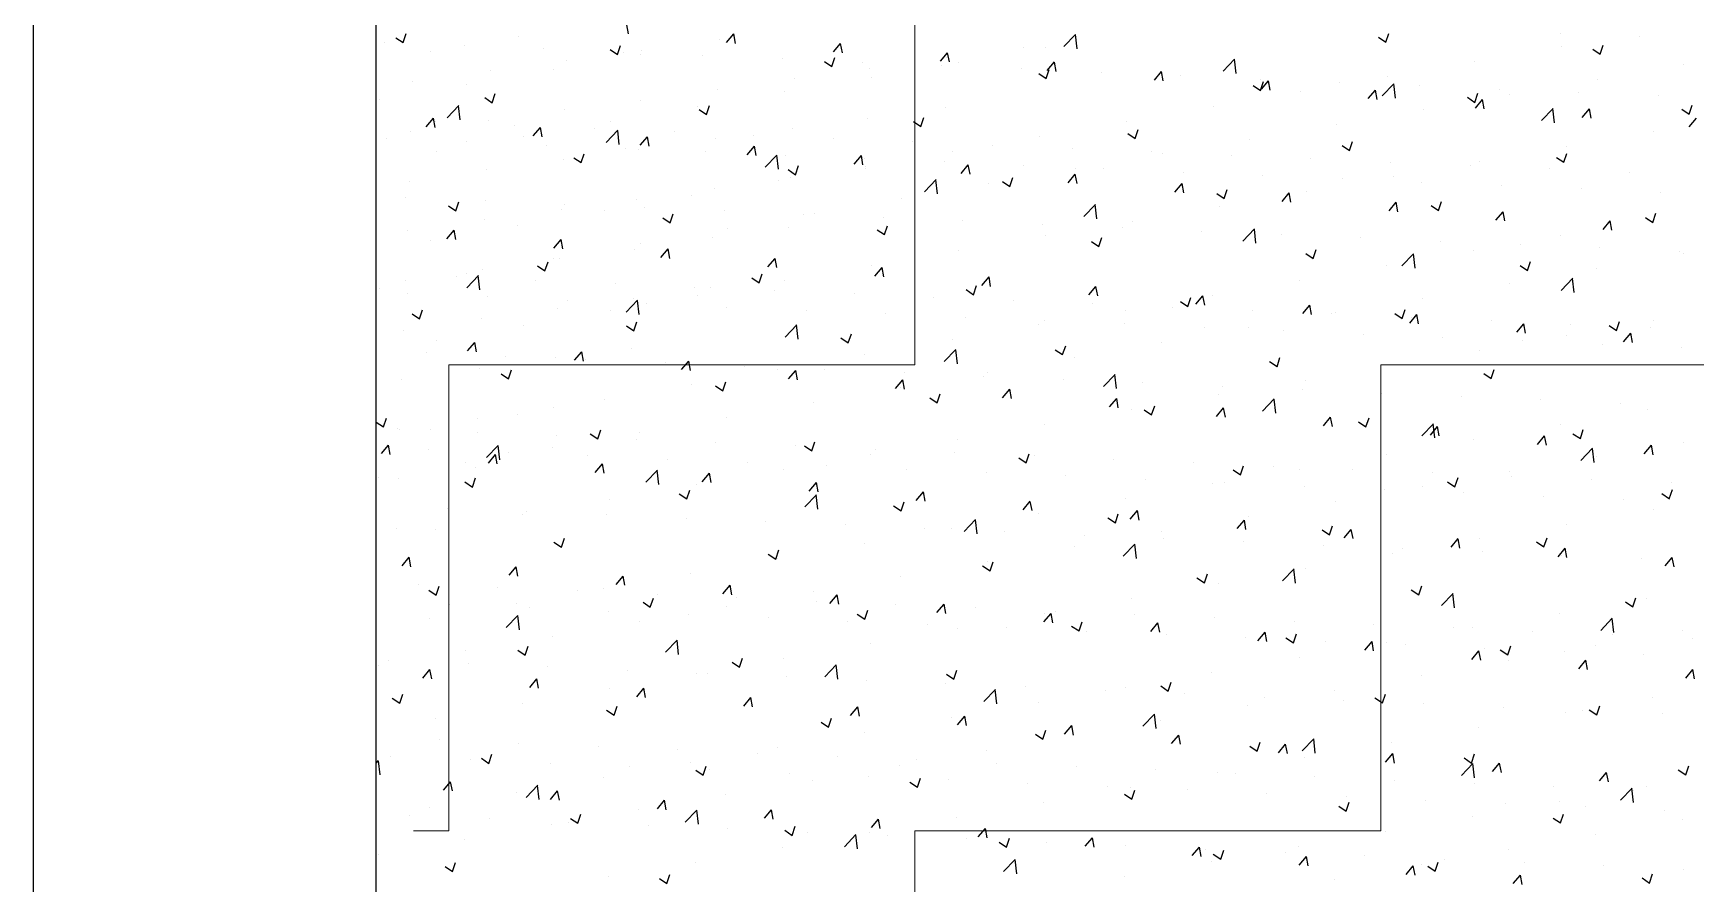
# Model space of a CAD drawing. Header units: millimetres. Extents: x 331487 to 517269, y 198509 to 399936.
# Drawn here: x 414920 to 416035, y 394317 to 394887 of the extents above; entities that cross this region are included whole.
import ezdxf

# ---------------------------------------------------------------- set-up
doc = ezdxf.new("R2010")
doc.units = ezdxf.units.MM
doc.header["$MEASUREMENT"] = 0
doc.layers.add('9th_Column', color=2, linetype='Continuous', lineweight=25)
doc.layers.add('9th_Hatch-4', color=252, linetype='Continuous', lineweight=5)
doc.layers.add('COLUMN', color=6, linetype='Continuous')

msp = doc.modelspace()

# ---------------------------------------------------------------- linework, layer by layer
at = {"layer": '9th_Column'}
for p, q in [((414920.1, 398279), (414920.1, 392419)), ((415150.1, 392649), (415150.1, 398049))]:
    msp.add_line(p, q, dxfattribs=at)
at = {"layer": '9th_Hatch-4', "linetype": 'Continuous'}
for p, q in [((415511.2, 394664.6), (415511.2, 394977.1)), ((415198.7, 394664.6), (415511.2, 394664.6)), ((415198.7, 394352.1), (415198.7, 394664.6)), ((415823.7, 394664.6), (416136.2, 394664.6)), ((415823.7, 394352.1), (415823.7, 394664.6)), ((415175.1, 394352.1), (415198.7, 394352.1)), ((415511.2, 394352.1), (415823.7, 394352.1)), ((415511.2, 394039.6), (415511.2, 394352.1))]:
    msp.add_line(p, q, dxfattribs=at)
at = {"layer": 'COLUMN', "color": 2, "linetype": 'Continuous'}
for p, q in [((415319.2, 394886.6), (415318.1, 394892.8)), ((415155.7, 394881.1), (415155.7, 394881.1)), ((415163.2, 394884.1), (415168.2, 394880.8)), ((415168.2, 394880.8), (415170.2, 394886.8)), ((415209.1, 394878.9), (415209.1, 394878.9)), ((415245.2, 394884.6), (415245.2, 394884.6)), ((415311.9, 394872.8), (415313.9, 394878.8)), ((415380.3, 394882.9), (415380.3, 394882.9)), ((415385, 394880.8), (415389.8, 394886.6)), ((415385.8, 394882.7), (415385.8, 394882.7)), ((415390.9, 394880.3), (415389.8, 394886.6)), ((415456.7, 394874.6), (415461.5, 394880.3)), ((415462.7, 394874), (415461.5, 394880.3)), ((415584.2, 394877.6), (415584.2, 394877.6)), ((415598.9, 394877.7), (415598.9, 394877.7)), ((415611.2, 394878.2), (415619, 394886.3)), ((415620, 394876.7), (415618.9, 394886.2)), ((415822.1, 394884.4), (415827.1, 394881)), ((415827, 394881), (415829.1, 394887)), ((415944, 394887), (415944, 394887)), ((415944.7, 394878.1), (415944.7, 394878.1)), ((415970.8, 394873), (415972.8, 394879)), ((415997.4, 394884.7), (415997.4, 394884.7)), ((415186.8, 394874.6), (415186.8, 394874.6)), ((415262.5, 394876.6), (415262.5, 394876.6)), ((415277.8, 394869), (415277.8, 394869)), ((415306.9, 394876.1), (415311.9, 394872.8)), ((415315.9, 394874.4), (415315.9, 394874.4)), ((415327.4, 394872.7), (415327.4, 394872.7)), ((415328.3, 394875.4), (415328.3, 394875.4)), ((415369.2, 394872.1), (415369.2, 394872.1)), ((415422.6, 394869.9), (415422.6, 394869.9)), ((415450.6, 394868.1), (415455.6, 394864.8)), ((415455.6, 394864.8), (415457.6, 394870.8)), ((415476, 394867.6), (415476, 394867.6)), ((415528.4, 394868.3), (415533.2, 394874)), ((415532.8, 394870.6), (415532.8, 394870.6)), ((415534.4, 394867.8), (415533.2, 394874)), ((415540.6, 394867.7), (415540.6, 394867.7)), ((415600.1, 394862), (415605, 394867.8)), ((415606.1, 394861.5), (415605, 394867.7)), ((415717.9, 394861.6), (415725.7, 394869.7)), ((415726.7, 394860.1), (415725.6, 394869.6)), ((415886.4, 394868.1), (415886.4, 394868.1)), ((415965.8, 394876.3), (415970.8, 394873)), ((416027, 394866.2), (416027, 394866.2)), ((415226.5, 394862), (415226.5, 394862)), ((415269.1, 394862.7), (415269.1, 394862.7)), ((415430.4, 394856.7), (415430.4, 394856.7)), ((415480.9, 394863.1), (415480.9, 394863.1)), ((415482.3, 394857.7), (415482.3, 394857.7)), ((415529.4, 394865.3), (415529.4, 394865.3)), ((415582.8, 394863.1), (415582.8, 394863.1)), ((415594.3, 394860.1), (415599.3, 394856.8)), ((415599.3, 394856.8), (415601.3, 394862.8)), ((415636.2, 394860.8), (415636.2, 394860.8)), ((415671.9, 394855.7), (415676.7, 394861.5)), ((415677.8, 394855.2), (415676.7, 394861.5)), ((415689.5, 394858.6), (415689.5, 394858.6)), ((415742.9, 394856.3), (415742.9, 394856.3)), ((415743, 394848.7), (415745.1, 394854.8)), ((415743.6, 394849.5), (415748.4, 394855.2)), ((415749.6, 394848.9), (415748.4, 394855.2)), ((415828.1, 394858.1), (415828.1, 394858.1)), ((415968.7, 394856.2), (415968.7, 394856.2)), ((415174.5, 394854.5), (415174.5, 394854.5)), ((415210.8, 394852.7), (415210.8, 394852.7)), ((415222.9, 394843.9), (415227.9, 394840.5)), ((415227.9, 394840.5), (415229.9, 394846.6)), ((415379.1, 394849.6), (415379.1, 394849.6)), ((415424, 394847.7), (415424, 394847.7)), ((415738.1, 394852.1), (415743, 394848.7)), ((415769.7, 394848.1), (415769.7, 394848.1)), ((415796.3, 394854.1), (415796.3, 394854.1)), ((415815.3, 394843.2), (415820.1, 394848.9)), ((415821.3, 394842.7), (415820.1, 394848.9)), ((415824.7, 394845.1), (415832.4, 394853.2)), ((415833.5, 394843.6), (415832.4, 394853.1)), ((415849.7, 394851.8), (415849.7, 394851.8)), ((415881.8, 394844.1), (415886.7, 394840.7)), ((415886.7, 394840.7), (415888.8, 394846.8)), ((415903.1, 394849.6), (415903.1, 394849.6)), ((415910.3, 394846.1), (415910.3, 394846.1)), ((415956.4, 394847.3), (415956.4, 394847.3)), ((416009.8, 394845), (416009.8, 394845)), ((415152.5, 394842.6), (415152.5, 394842.6)), ((415197.6, 394830.4), (415205.4, 394838.5)), ((415206.4, 394828.9), (415205.3, 394838.4)), ((415276.6, 394835.7), (415276.6, 394835.7)), ((415327.1, 394842.1), (415327.1, 394842.1)), ((415365.6, 394837.7), (415365.6, 394837.7)), ((415366.6, 394835.9), (415371.6, 394832.5)), ((415371.6, 394832.5), (415373.6, 394838.5)), ((415531.6, 394837.3), (415531.6, 394837.3)), ((415711.4, 394838.1), (415711.4, 394838.1)), ((415852, 394836.1), (415852, 394836.1)), ((415887.1, 394836.9), (415891.9, 394842.7)), ((415893, 394836.4), (415891.9, 394842.6)), ((415931.4, 394828.5), (415939.2, 394836.6)), ((415940.2, 394827), (415939.1, 394836.5)), ((415958.8, 394830.6), (415963.6, 394836.4)), ((415964.8, 394830.1), (415963.6, 394836.4)), ((416025.5, 394836.1), (416030.5, 394832.7)), ((416030.5, 394832.7), (416032.5, 394838.8)), ((415173.3, 394821.2), (415173.3, 394821.2)), ((415183.7, 394824.4), (415188.5, 394830.2)), ((415189.6, 394823.9), (415188.5, 394830.2)), ((415189.6, 394827.8), (415189.6, 394827.8)), ((415225.3, 394828.7), (415225.3, 394828.7)), ((415243, 394825.5), (415243, 394825.5)), ((415255.4, 394818.2), (415260.2, 394823.9)), ((415261.4, 394817.6), (415260.2, 394823.9)), ((415296.4, 394823.3), (415296.4, 394823.3)), ((415304.3, 394813.8), (415312.1, 394822)), ((415307.3, 394827.7), (415307.3, 394827.7)), ((415313.1, 394812.4), (415312, 394821.9)), ((415429.2, 394823.4), (415429.2, 394823.4)), ((415479.7, 394829.8), (415479.7, 394829.8)), ((415510.3, 394827.9), (415515.3, 394824.5)), ((415515.3, 394824.5), (415517.3, 394830.5)), ((415653.1, 394828.1), (415653.1, 394828.1)), ((415659, 394816.5), (415661, 394822.5)), ((415793.7, 394826.1), (415793.7, 394826.1)), ((416030.5, 394824.4), (416035.3, 394830.1)), ((415157.3, 394816.6), (415157.3, 394816.6)), ((415210.7, 394814.3), (415210.7, 394814.3)), ((415249, 394817.7), (415249, 394817.7)), ((415264.1, 394812.1), (415264.1, 394812.1)), ((415327.1, 394811.9), (415331.9, 394817.6)), ((415333.1, 394811.4), (415331.9, 394817.6)), ((415349.8, 394821), (415349.8, 394821)), ((415377.8, 394816.3), (415377.8, 394816.3)), ((415398.8, 394805.6), (415403.7, 394811.4)), ((415403.2, 394818.8), (415403.2, 394818.8)), ((415404.8, 394805.1), (415403.7, 394811.4)), ((415456.5, 394816.5), (415456.5, 394816.5)), ((415509.9, 394814.2), (415509.9, 394814.2)), ((415563.3, 394812), (415563.3, 394812)), ((415594.8, 394818.1), (415594.8, 394818.1)), ((415654, 394819.8), (415659, 394816.5)), ((415735.4, 394816.1), (415735.4, 394816.1)), ((415797.7, 394811.8), (415802.7, 394808.5)), ((415802.7, 394808.5), (415804.7, 394814.5)), ((415948.5, 394811.2), (415948.5, 394811.2)), ((416006.8, 394821.2), (416006.8, 394821.2)), ((415190.7, 394807.6), (415190.7, 394807.6)), ((415275.4, 394802.4), (415275.4, 394802.4)), ((415282.6, 394803.6), (415287.6, 394800.3)), ((415287.6, 394800.3), (415289.6, 394806.3)), ((415317.5, 394809.8), (415317.5, 394809.8)), ((415325.9, 394808.8), (415325.9, 394808.8)), ((415370.9, 394807.6), (415370.9, 394807.6)), ((415411, 394797.3), (415418.8, 394805.4)), ((415419.8, 394795.8), (415418.7, 394805.3)), ((415424.2, 394805.3), (415424.2, 394805.3)), ((415470.6, 394799.3), (415475.4, 394805.1)), ((415476.5, 394798.8), (415475.4, 394805.1)), ((415477.6, 394803.1), (415477.6, 394803.1)), ((415531, 394800.8), (415531, 394800.8)), ((415536.5, 394808), (415536.5, 394808)), ((415616.7, 394809.7), (415616.7, 394809.7)), ((415670.1, 394807.5), (415670.1, 394807.5)), ((415677.1, 394806.1), (415677.1, 394806.1)), ((415723.4, 394805.2), (415723.4, 394805.2)), ((415776.8, 394803), (415776.8, 394803)), ((415830.2, 394800.7), (415830.2, 394800.7)), ((415890.2, 394801.1), (415890.2, 394801.1)), ((415941.5, 394803.8), (415946.4, 394800.5)), ((415946.4, 394800.5), (415948.5, 394806.5)), ((415172.1, 394787.9), (415172.1, 394787.9)), ((415224, 394795.4), (415224, 394795.4)), ((415419.8, 394788), (415419.8, 394788)), ((415426.3, 394795.6), (415431.3, 394792.2)), ((415428, 394790.1), (415428, 394790.1)), ((415431.3, 394792.2), (415433.3, 394798.3)), ((415478.1, 394798), (415478.1, 394798)), ((415478.5, 394796.5), (415478.5, 394796.5)), ((415517.7, 394780.7), (415525.5, 394788.9)), ((415526.5, 394779.3), (415525.4, 394788.8)), ((415542.3, 394793.1), (415547.1, 394798.8)), ((415548.3, 394792.5), (415547.1, 394798.8)), ((415575, 394784.2), (415577, 394790.3)), ((415584.4, 394798.6), (415584.4, 394798.6)), ((415614, 394786.8), (415618.8, 394792.5)), ((415618.7, 394796.1), (415618.7, 394796.1)), ((415620, 394786.3), (415618.8, 394792.5)), ((415637.8, 394796.3), (415637.8, 394796.3)), ((415691.1, 394794), (415691.1, 394794)), ((415744.5, 394791.8), (415744.5, 394791.8)), ((415797.9, 394789.5), (415797.9, 394789.5)), ((415831.9, 394791.1), (415831.9, 394791.1)), ((415883.6, 394798.5), (415883.6, 394798.5)), ((415937, 394796.2), (415937, 394796.2)), ((415990.4, 394793.9), (415990.4, 394793.9)), ((415169.7, 394776.9), (415169.7, 394776.9)), ((415361.5, 394778), (415361.5, 394778)), ((415376.6, 394783), (415376.6, 394783)), ((415560.4, 394786.1), (415560.4, 394786.1)), ((415570, 394787.6), (415575, 394784.2)), ((415685.7, 394780.5), (415690.6, 394786.3)), ((415691.7, 394780), (415690.6, 394786.3)), ((415713.7, 394779.6), (415718.7, 394776.2)), ((415718.7, 394776.2), (415720.7, 394782.3)), ((415757.5, 394774.2), (415762.3, 394780)), ((415763.4, 394773.7), (415762.3, 394780)), ((415773.6, 394781.1), (415773.6, 394781.1)), ((415851.3, 394787.3), (415851.3, 394787.3)), ((415904.7, 394785), (415904.7, 394785)), ((415958.1, 394782.8), (415958.1, 394782.8)), ((416011.4, 394780.5), (416011.4, 394780.5)), ((415198.6, 394771.4), (415203.5, 394768)), ((415203.5, 394768), (415205.6, 394774)), ((415223.1, 394774.7), (415223.1, 394774.7)), ((415274.2, 394769.1), (415274.2, 394769.1)), ((415276.5, 394772.4), (415276.5, 394772.4)), ((415303.2, 394768), (415303.2, 394768)), ((415324.7, 394775.5), (415324.7, 394775.5)), ((415329.9, 394770.2), (415329.9, 394770.2)), ((415347.2, 394760), (415349.3, 394766)), ((415383.3, 394767.9), (415383.3, 394767.9)), ((415436.6, 394765.7), (415436.6, 394765.7)), ((415443.8, 394766.1), (415443.8, 394766.1)), ((415502.1, 394776.1), (415502.1, 394776.1)), ((415624.5, 394764.2), (415632.3, 394772.3)), ((415633.3, 394762.7), (415632.2, 394772.2)), ((415715.3, 394771.1), (415715.3, 394771.1)), ((415829.2, 394768), (415834, 394773.7)), ((415835.2, 394767.4), (415834, 394773.7)), ((415857.4, 394771.6), (415862.4, 394768.2)), ((415862.4, 394768.2), (415864.4, 394774.3)), ((415900.9, 394761.7), (415905.7, 394767.4)), ((415906.9, 394761.2), (415905.7, 394767.4)), ((416006.1, 394760.2), (416008.1, 394766.3)), ((415170.9, 394754.6), (415170.9, 394754.6)), ((415197.5, 394749.2), (415202.4, 394755)), ((415203.5, 394748.7), (415202.4, 394755)), ((415222.8, 394762.1), (415222.8, 394762.1)), ((415244.9, 394758), (415244.9, 394758)), ((415342.3, 394763.3), (415347.3, 394760)), ((415385.5, 394756.1), (415385.5, 394756.1)), ((415426.8, 394756.8), (415426.8, 394756.8)), ((415486, 394755.3), (415491, 394752)), ((415490, 394763.4), (415490, 394763.4)), ((415491, 394752), (415493, 394758)), ((415543.4, 394761.2), (415543.4, 394761.2)), ((415596.8, 394758.9), (415596.8, 394758.9)), ((415650.2, 394756.6), (415650.2, 394756.6)), ((415656.9, 394761.1), (415656.9, 394761.1)), ((415703.6, 394754.4), (415703.6, 394754.4)), ((415731.2, 394747.6), (415739, 394755.8)), ((415740, 394746.2), (415738.9, 394755.7)), ((415972.7, 394755.4), (415977.5, 394761.2)), ((415978.6, 394754.9), (415977.5, 394761.2)), ((416001.2, 394763.6), (416006.1, 394760.2)), ((416002.7, 394761.5), (416002.7, 394761.5)), ((415186.5, 394748), (415186.5, 394748)), ((415269.3, 394742.9), (415274.1, 394748.7)), ((415275.2, 394742.4), (415274.1, 394748.7)), ((415327.1, 394746), (415327.1, 394746)), ((415375.4, 394749.8), (415375.4, 394749.8)), ((415598.6, 394751.1), (415598.6, 394751.1)), ((415629.7, 394747.3), (415634.7, 394744)), ((415634.7, 394744), (415636.7, 394750)), ((415756.9, 394752.1), (415756.9, 394752.1)), ((415810.3, 394749.9), (415810.3, 394749.9)), ((415863.7, 394747.6), (415863.7, 394747.6)), ((415917.1, 394745.4), (415917.1, 394745.4)), ((415944.4, 394751.5), (415944.4, 394751.5)), ((415263.2, 394727.7), (415265.3, 394733.8)), ((415268.8, 394736), (415268.8, 394736)), ((415273, 394735.9), (415273, 394735.9)), ((415323.5, 394742.3), (415323.5, 394742.3)), ((415341, 394736.7), (415345.8, 394742.4)), ((415347, 394736.1), (415345.8, 394742.4)), ((415412.7, 394730.4), (415417.5, 394736.1)), ((415418.7, 394729.9), (415417.5, 394736.1)), ((415540.3, 394741.1), (415540.3, 394741.1)), ((415773.4, 394739.3), (415778.4, 394736)), ((415778.4, 394736), (415780.4, 394742)), ((415837.9, 394731.1), (415845.7, 394739.2)), ((415846.7, 394729.6), (415845.6, 394739.1)), ((415886.1, 394741.5), (415886.1, 394741.5)), ((415922.1, 394728), (415924.1, 394734)), ((415970.5, 394743.1), (415970.5, 394743.1)), ((416023.8, 394740.9), (416023.8, 394740.9)), ((416026.7, 394739.5), (416026.7, 394739.5)), ((415150.3, 394725.8), (415150.3, 394725.8)), ((415169.7, 394721.3), (415169.7, 394721.3)), ((415203.6, 394723.6), (415203.6, 394723.6)), ((415210.5, 394726), (415210.5, 394726)), ((415210.8, 394716.4), (415218.6, 394724.6)), ((415219.6, 394715), (415218.5, 394724.5)), ((415221.6, 394728.8), (415221.6, 394728.8)), ((415257, 394721.3), (415257, 394721.3)), ((415258.3, 394731.1), (415263.2, 394727.7)), ((415402, 394723.1), (415406.9, 394719.7)), ((415406.9, 394719.7), (415409, 394725.8)), ((415423.7, 394721.1), (415423.7, 394721.1)), ((415482, 394731.1), (415482, 394731.1)), ((415484.4, 394724.1), (415489.3, 394729.9)), ((415490.4, 394723.6), (415489.3, 394729.9)), ((415556.2, 394717.8), (415561, 394723.6)), ((415562.1, 394717.3), (415561, 394723.6)), ((415769.4, 394721.5), (415769.4, 394721.5)), ((415827.8, 394731.5), (415827.8, 394731.5)), ((415917.1, 394731.3), (415922.1, 394728)), ((415944.6, 394714.5), (415952.4, 394722.7)), ((415953.4, 394713.1), (415952.3, 394722.6)), ((415968.4, 394729.5), (415968.4, 394729.5)), ((415152.2, 394716), (415152.2, 394716)), ((415171.3, 394712.4), (415171.3, 394712.4)), ((415224.7, 394710.2), (415224.7, 394710.2)), ((415310.4, 394719.1), (415310.4, 394719.1)), ((415363.8, 394716.8), (415363.8, 394716.8)), ((415365.3, 394711), (415365.3, 394711)), ((415374.2, 394716.5), (415374.2, 394716.5)), ((415417.2, 394714.6), (415417.2, 394714.6)), ((415470.5, 394712.3), (415470.5, 394712.3)), ((415523.9, 394710.1), (415523.9, 394710.1)), ((415545.7, 394715.1), (415550.7, 394711.7)), ((415550.6, 394711.7), (415552.7, 394717.8)), ((415627.9, 394711.6), (415632.7, 394717.3)), ((415633.9, 394711), (415632.7, 394717.3)), ((415694.4, 394703.7), (415696.4, 394709.8)), ((415699.6, 394705.3), (415704.4, 394711)), ((415705.6, 394704.8), (415704.4, 394711)), ((415711.1, 394711.4), (415711.1, 394711.4)), ((415910, 394719.5), (415910, 394719.5)), ((415174.2, 394698.8), (415179.2, 394695.5)), ((415179.2, 394695.5), (415181.2, 394701.5)), ((415271.7, 394702.6), (415271.7, 394702.6)), ((415278.1, 394707.9), (415278.1, 394707.9)), ((415307, 394701), (415307, 394701)), ((415317.6, 394699.9), (415325.3, 394708)), ((415322.3, 394709), (415322.3, 394709)), ((415326.4, 394698.4), (415325.3, 394707.9)), ((415331.5, 394705.6), (415331.5, 394705.6)), ((415384.9, 394703.4), (415384.9, 394703.4)), ((415438.3, 394701.1), (415438.3, 394701.1)), ((415491.6, 394698.9), (415491.6, 394698.9)), ((415577.3, 394707.8), (415577.3, 394707.8)), ((415630.7, 394705.5), (415630.7, 394705.5)), ((415652.8, 394701.4), (415652.8, 394701.4)), ((415684.1, 394703.3), (415684.1, 394703.3)), ((415689.4, 394707.1), (415694.4, 394703.7)), ((415737.5, 394701), (415737.5, 394701)), ((415771.4, 394699), (415776.2, 394704.8)), ((415777.3, 394698.5), (415776.2, 394704.8)), ((415790.8, 394698.8), (415790.8, 394698.8)), ((415793.4, 394699.5), (415793.4, 394699.5)), ((415833.1, 394699.1), (415838.1, 394695.7)), ((415838.1, 394695.7), (415840.1, 394701.7)), ((415851.7, 394709.5), (415851.7, 394709.5)), ((415168.5, 394688), (415168.5, 394688)), ((415220.4, 394695.5), (415220.4, 394695.5)), ((415248.7, 394691), (415248.7, 394691)), ((415317.9, 394690.8), (415322.9, 394687.5)), ((415322.9, 394687.5), (415324.9, 394693.5)), ((415424.3, 394683.3), (415432.1, 394691.5)), ((415433.1, 394681.9), (415432, 394691.4)), ((415545, 394696.6), (415545, 394696.6)), ((415594.5, 394691.4), (415594.5, 394691.4)), ((415598.4, 394694.4), (415598.4, 394694.4)), ((415651.8, 394692.1), (415651.8, 394692.1)), ((415705.2, 394689.9), (415705.2, 394689.9)), ((415735.1, 394689.5), (415735.1, 394689.5)), ((415758.5, 394687.6), (415758.5, 394687.6)), ((415843.1, 394692.7), (415847.9, 394698.5)), ((415844.2, 394696.5), (415844.2, 394696.5)), ((415849, 394692.2), (415847.9, 394698.5)), ((415897.6, 394694.3), (415897.6, 394694.3)), ((415914.8, 394686.5), (415919.6, 394692.2)), ((415920.8, 394685.9), (415919.6, 394692.2)), ((415951, 394692), (415951, 394692)), ((415976.8, 394691.1), (415981.8, 394687.7)), ((415981.8, 394687.7), (415983.8, 394693.7)), ((416004.4, 394689.8), (416004.4, 394689.8)), ((416006.5, 394694.5), (416006.5, 394694.5)), ((415190.4, 394681), (415190.4, 394681)), ((415211.4, 394674), (415216.2, 394679.7)), ((415217.4, 394673.5), (415216.2, 394679.7)), ((415461.7, 394682.8), (415466.6, 394679.5)), ((415466.6, 394679.5), (415468.7, 394685.5)), ((415536.2, 394681.4), (415536.2, 394681.4)), ((415610.3, 394671.5), (415612.4, 394677.5)), ((415676.8, 394679.5), (415676.8, 394679.5)), ((415811.9, 394685.3), (415811.9, 394685.3)), ((415865.3, 394683.1), (415865.3, 394683.1)), ((415918.7, 394680.8), (415918.7, 394680.8)), ((415948.2, 394684.5), (415948.2, 394684.5)), ((415972.1, 394678.6), (415972.1, 394678.6)), ((415986.5, 394680.2), (415991.3, 394685.9)), ((415992.5, 394679.7), (415991.3, 394685.9)), ((416025.5, 394676.3), (416025.5, 394676.3)), ((415183.7, 394672.8), (415183.7, 394672.8)), ((415237.1, 394670.5), (415237.1, 394670.5)), ((415270.5, 394669.3), (415270.5, 394669.3)), ((415283.1, 394667.7), (415288, 394673.5)), ((415289.1, 394667.2), (415288, 394673.5)), ((415290.5, 394668.2), (415290.5, 394668.2)), ((415321, 394675.7), (415321, 394675.7)), ((415343.9, 394666), (415343.9, 394666)), ((415354.9, 394661.5), (415359.7, 394667.2)), ((415360.8, 394660.9), (415359.7, 394667.2)), ((415477.8, 394671.4), (415477.8, 394671.4)), ((415531, 394666.8), (415538.8, 394674.9)), ((415539.8, 394665.3), (415538.7, 394674.8)), ((415605.4, 394674.8), (415610.3, 394671.5)), ((415618.4, 394669.5), (415618.4, 394669.5)), ((415749.1, 394666.8), (415754.1, 394663.5)), ((415754.1, 394663.4), (415756.1, 394669.5)), ((415889.9, 394674.5), (415889.9, 394674.5)), ((415167.2, 394654.7), (415167.2, 394654.7)), ((415219.2, 394662.2), (415219.2, 394662.2)), ((415233.9, 394658.6), (415238.9, 394655.2)), ((415238.9, 394655.2), (415240.9, 394661.3)), ((415397.3, 394663.7), (415397.3, 394663.7)), ((415419.5, 394661.4), (415419.5, 394661.4)), ((415426.6, 394655.2), (415431.4, 394660.9)), ((415432.6, 394654.6), (415431.4, 394660.9)), ((415450.7, 394661.5), (415450.7, 394661.5)), ((415498.3, 394648.9), (415503.1, 394654.6)), ((415504.3, 394648.4), (415503.1, 394654.6)), ((415504, 394659.2), (415504, 394659.2)), ((415557.4, 394657), (415557.4, 394657)), ((415560.1, 394659.5), (415560.1, 394659.5)), ((415610.8, 394654.7), (415610.8, 394654.7)), ((415637.7, 394650.2), (415645.5, 394658.3)), ((415646.5, 394648.8), (415645.4, 394658.3)), ((415773.3, 394654.5), (415773.3, 394654.5)), ((415831.6, 394664.5), (415831.6, 394664.5)), ((415892.8, 394658.8), (415897.8, 394655.4)), ((415897.8, 394655.4), (415899.8, 394661.5)), ((415361.2, 394651.4), (415361.2, 394651.4)), ((415377.6, 394650.6), (415382.6, 394647.2)), ((415382.6, 394647.2), (415384.6, 394653.3)), ((415501.8, 394649.4), (415501.8, 394649.4)), ((415526.3, 394639.2), (415528.3, 394645.2)), ((415570, 394642.6), (415574.9, 394648.4)), ((415576, 394642.1), (415574.9, 394648.4)), ((415664.2, 394652.5), (415664.2, 394652.5)), ((415715, 394644.5), (415715, 394644.5)), ((415717.6, 394650.2), (415717.6, 394650.2)), ((415770.9, 394647.9), (415770.9, 394647.9)), ((415824.3, 394645.7), (415824.3, 394645.7)), ((415877.7, 394643.4), (415877.7, 394643.4)), ((415269.3, 394636), (415269.3, 394636)), ((415302.9, 394641.4), (415302.9, 394641.4)), ((415443.5, 394639.4), (415443.5, 394639.4)), ((415521.3, 394642.6), (415526.3, 394639.2)), ((415641.8, 394636.4), (415646.6, 394642.1)), ((415647.7, 394635.8), (415646.6, 394642.1)), ((415656.6, 394634.5), (415656.6, 394634.5)), ((415665.1, 394634.6), (415670, 394631.2)), ((415670, 394631.2), (415672.1, 394637.2)), ((415713.5, 394630.1), (415718.3, 394635.8)), ((415719.5, 394629.5), (415718.3, 394635.8)), ((415744.4, 394633.7), (415752.2, 394641.8)), ((415753.3, 394632.2), (415752.1, 394641.7)), ((415931.1, 394641.2), (415931.1, 394641.2)), ((415984.5, 394638.9), (415984.5, 394638.9)), ((416002.4, 394634.9), (416002.4, 394634.9)), ((415150.1, 394626.2), (415154.9, 394623)), ((415154.9, 394623), (415156.9, 394629)), ((415164.3, 394621.7), (415164.3, 394621.7)), ((415166, 394621.4), (415166, 394621.4)), ((415186.3, 394621.4), (415186.3, 394621.4)), ((415218, 394628.9), (415218, 394628.9)), ((415244.6, 394631.4), (415244.6, 394631.4)), ((415298.6, 394615), (415300.6, 394621)), ((415385.2, 394629.4), (415385.2, 394629.4)), ((415598.3, 394624.5), (415598.3, 394624.5)), ((415785.2, 394623.8), (415790, 394629.5)), ((415791.2, 394623.3), (415790, 394629.5)), ((415808.8, 394626.5), (415813.7, 394623.2)), ((415813.7, 394623.2), (415815.8, 394629.2)), ((415851.2, 394617.1), (415859, 394625.2)), ((415857, 394617.5), (415861.8, 394623.3)), ((415860, 394615.7), (415858.9, 394625.2)), ((415862.9, 394617), (415861.8, 394623.3)), ((415944.1, 394624.9), (415944.1, 394624.9)), ((415957.5, 394615.2), (415959.5, 394621.2)), ((415153.6, 394605.1), (415158.4, 394610.8)), ((415159.5, 394604.5), (415158.4, 394610.8)), ((415217.7, 394619.4), (415217.7, 394619.4)), ((415224.1, 394602.5), (415231.9, 394610.6)), ((415232.9, 394601), (415231.8, 394610.5)), ((415268.5, 394609.4), (415268.5, 394609.4)), ((415271, 394617.1), (415271, 394617.1)), ((415293.6, 394618.3), (415298.6, 394615)), ((415324.4, 394614.9), (415324.4, 394614.9)), ((415326.9, 394619.4), (415326.9, 394619.4)), ((415377.8, 394612.6), (415377.8, 394612.6)), ((415431.2, 394610.4), (415431.2, 394610.4)), ((415437.3, 394610.3), (415442.3, 394607)), ((415442.3, 394607), (415444.3, 394613)), ((415540, 394614.5), (415540, 394614.5)), ((415885.8, 394614.8), (415885.8, 394614.8)), ((415928.7, 394611.3), (415933.5, 394617)), ((415934.7, 394610.7), (415933.5, 394617)), ((415952.5, 394618.5), (415957.5, 394615.2)), ((416000.4, 394605), (416005.2, 394610.7)), ((416006.4, 394604.4), (416005.2, 394610.7)), ((416026.4, 394612.9), (416026.4, 394612.9)), ((415185.4, 394608.2), (415185.4, 394608.2)), ((415210.2, 394599.4), (415210.2, 394599.4)), ((415225.3, 394598.8), (415230.1, 394604.5)), ((415231.3, 394598.3), (415230.1, 394604.5)), ((415238.7, 394606), (415238.7, 394606)), ((415292.1, 394603.7), (415292.1, 394603.7)), ((415297, 394592.5), (415301.8, 394598.3)), ((415303, 394592), (415301.8, 394598.2)), ((415345.5, 394601.5), (415345.5, 394601.5)), ((415398.9, 394599.2), (415398.9, 394599.2)), ((415481.7, 394604.4), (415481.7, 394604.4)), ((415484.6, 394608.1), (415484.6, 394608.1)), ((415537.9, 394605.9), (415537.9, 394605.9)), ((415581, 394602.3), (415586, 394598.9)), ((415586, 394598.9), (415588, 394605)), ((415591.3, 394603.6), (415591.3, 394603.6)), ((415644.7, 394601.4), (415644.7, 394601.4)), ((415698.1, 394599.1), (415698.1, 394599.1)), ((415827.5, 394604.8), (415827.5, 394604.8)), ((415957.9, 394600.6), (415965.7, 394608.7)), ((415966.7, 394599.1), (415965.6, 394608.6)), ((415968.1, 394602.9), (415968.1, 394602.9)), ((415151.9, 394589.4), (415151.9, 394589.4)), ((415164.8, 394588.2), (415164.8, 394588.2)), ((415214.6, 394582.7), (415216.6, 394588.8)), ((415216.7, 394595.7), (415216.7, 394595.7)), ((415330.8, 394585.9), (415338.6, 394594)), ((415339.6, 394584.5), (415338.5, 394594)), ((415368.7, 394586.2), (415373.6, 394592)), ((415374.7, 394585.7), (415373.6, 394592)), ((415423.4, 394594.4), (415423.4, 394594.4)), ((415452.3, 394596.9), (415452.3, 394596.9)), ((415505.6, 394594.7), (415505.6, 394594.7)), ((415559, 394592.4), (415559, 394592.4)), ((415612.4, 394590.2), (415612.4, 394590.2)), ((415665.8, 394587.9), (415665.8, 394587.9)), ((415724.8, 394594.3), (415729.7, 394590.9)), ((415729.7, 394590.9), (415731.7, 394597)), ((415751.5, 394596.8), (415751.5, 394596.8)), ((415769.1, 394594.8), (415769.1, 394594.8)), ((415804.9, 394594.6), (415804.9, 394594.6)), ((415858.2, 394592.3), (415858.2, 394592.3)), ((415873.4, 394582.9), (415875.5, 394589)), ((415909.7, 394592.9), (415909.7, 394592.9)), ((415911.6, 394590.1), (415911.6, 394590.1)), ((415965, 394587.8), (415965, 394587.8)), ((415209.6, 394586.1), (415214.6, 394582.7)), ((415353.3, 394578.1), (415358.3, 394574.7)), ((415358.3, 394574.7), (415360.3, 394580.7)), ((415365, 394584.4), (415365, 394584.4)), ((415437.5, 394569.4), (415445.3, 394577.5)), ((415440.5, 394580), (415445.3, 394585.7)), ((415446.3, 394567.9), (415445.2, 394577.4)), ((415446.4, 394579.4), (415445.3, 394585.7)), ((415512.2, 394573.7), (415517, 394579.4)), ((415518.2, 394573.2), (415517, 394579.4)), ((415710.8, 394584.8), (415710.8, 394584.8)), ((415719.2, 394585.7), (415719.2, 394585.7)), ((415772.6, 394583.4), (415772.6, 394583.4)), ((415825.9, 394581.2), (415825.9, 394581.2)), ((415851.4, 394582.9), (415851.4, 394582.9)), ((415868.5, 394586.3), (415873.4, 394582.9)), ((415879.3, 394578.9), (415879.3, 394578.9)), ((415932.7, 394576.6), (415932.7, 394576.6)), ((416012.2, 394578.3), (416017.2, 394574.9)), ((416017.1, 394574.9), (416019.2, 394581)), ((416018.4, 394585.6), (416018.4, 394585.6)), ((415197.8, 394568.6), (415197.8, 394568.6)), ((415251.1, 394566.3), (415251.1, 394566.3)), ((415306.7, 394574.4), (415306.7, 394574.4)), ((415497, 394570), (415502, 394566.7)), ((415502, 394566.7), (415504, 394572.7)), ((415583.9, 394567.4), (415588.7, 394573.2)), ((415589.9, 394566.9), (415588.7, 394573.1)), ((415594.2, 394564.8), (415594.2, 394564.8)), ((415652.5, 394574.8), (415652.5, 394574.8)), ((415655.6, 394561.1), (415660.5, 394566.9)), ((415661.6, 394560.6), (415660.5, 394566.9)), ((415793.1, 394572.9), (415793.1, 394572.9)), ((415986.1, 394574.4), (415986.1, 394574.4)), ((416006.3, 394567.9), (416006.3, 394567.9)), ((415163.6, 394554.9), (415163.6, 394554.9)), ((415190.1, 394554.4), (415190.1, 394554.4)), ((415248.4, 394564.4), (415248.4, 394564.4)), ((415304.5, 394564.1), (415304.5, 394564.1)), ((415357.9, 394561.8), (415357.9, 394561.8)), ((415411.3, 394559.6), (415411.3, 394559.6)), ((415464.7, 394557.3), (415464.7, 394557.3)), ((415518, 394555), (415518, 394555)), ((415535.9, 394554.8), (415535.9, 394554.8)), ((415544.3, 394552.8), (415552, 394560.9)), ((415553.1, 394551.4), (415552, 394560.8)), ((415640.7, 394562), (415645.7, 394558.7)), ((415645.7, 394558.7), (415647.7, 394564.7)), ((415727.4, 394554.9), (415732.2, 394560.6)), ((415733.3, 394554.3), (415732.2, 394560.6)), ((415734.8, 394562.9), (415734.8, 394562.9)), ((415784.4, 394554), (415789.4, 394550.7)), ((415789.4, 394550.7), (415791.4, 394556.7)), ((415799.1, 394548.6), (415803.9, 394554.3)), ((415805.1, 394548.1), (415803.9, 394554.3)), ((415947.9, 394557.9), (415947.9, 394557.9)), ((415269.3, 394545.8), (415274.3, 394542.4)), ((415274.3, 394542.4), (415276.3, 394548.5)), ((415477.6, 394544.8), (415477.6, 394544.8)), ((415571.4, 394552.8), (415571.4, 394552.8)), ((415618.2, 394542.8), (415618.2, 394542.8)), ((415624.8, 394550.5), (415624.8, 394550.5)), ((415651, 394536.3), (415658.8, 394544.4)), ((415659.8, 394534.8), (415658.7, 394544.3)), ((415676.5, 394552.8), (415676.5, 394552.8)), ((415678.2, 394548.3), (415678.2, 394548.3)), ((415731.6, 394546), (415731.6, 394546)), ((415785, 394543.8), (415785, 394543.8)), ((415870.8, 394542.3), (415875.6, 394548.1)), ((415876.8, 394541.8), (415875.6, 394548)), ((415889.6, 394547.9), (415889.6, 394547.9)), ((415928.2, 394546), (415933.1, 394542.7)), ((415933.1, 394542.7), (415935.2, 394548.7)), ((415167.4, 394529.8), (415172.3, 394535.6)), ((415173.4, 394529.3), (415172.3, 394535.6)), ((415413, 394537.8), (415418, 394534.4)), ((415418, 394534.4), (415420, 394540.5)), ((415419.2, 394534.8), (415419.2, 394534.8)), ((415559.8, 394532.8), (415559.8, 394532.8)), ((415561.7, 394526.4), (415563.7, 394532.5)), ((415831.3, 394537.9), (415831.3, 394537.9)), ((415838.3, 394541.5), (415838.3, 394541.5)), ((415891.7, 394539.3), (415891.7, 394539.3)), ((415942.6, 394536), (415947.4, 394541.8)), ((415945.1, 394537), (415945.1, 394537)), ((415948.5, 394535.5), (415947.4, 394541.8)), ((415998.5, 394534.7), (415998.5, 394534.7)), ((416014.3, 394529.8), (416019.1, 394535.5)), ((416020.3, 394529.2), (416019.1, 394535.5)), ((415239.2, 394523.6), (415244, 394529.3)), ((415245.1, 394523), (415244, 394529.3)), ((415310.9, 394517.3), (415315.7, 394523)), ((415316.9, 394516.8), (415315.7, 394523)), ((415360.9, 394524.8), (415360.9, 394524.8)), ((415501.5, 394522.8), (415501.5, 394522.8)), ((415556.7, 394529.8), (415561.7, 394526.4)), ((415700.4, 394521.8), (415705.4, 394518.4)), ((415705.4, 394518.4), (415707.4, 394524.5)), ((415757.7, 394519.7), (415765.5, 394527.8)), ((415766.5, 394518.2), (415765.4, 394527.7)), ((415773, 394527.9), (415773, 394527.9)), ((415178.3, 394517.5), (415178.3, 394517.5)), ((415185.3, 394513.5), (415190.2, 394510.2)), ((415190.2, 394510.2), (415192.3, 394516.2)), ((415231.7, 394515.2), (415231.7, 394515.2)), ((415285, 394513), (415285, 394513)), ((415302.6, 394514.7), (415302.6, 394514.7)), ((415338.4, 394510.7), (415338.4, 394510.7)), ((415382.6, 394511), (415387.4, 394516.8)), ((415388.6, 394510.5), (415387.4, 394516.8)), ((415443.2, 394512.8), (415443.2, 394512.8)), ((415454.3, 394504.7), (415459.2, 394510.5)), ((415460.3, 394504.2), (415459.2, 394510.5)), ((415714.7, 394517.9), (415714.7, 394517.9)), ((415844.1, 394513.8), (415849.1, 394510.4)), ((415849.1, 394510.4), (415851.1, 394516.5)), ((415864.4, 394503.2), (415872.2, 394511.3)), ((415873.2, 394501.7), (415872.1, 394511.2)), ((415199.4, 394504), (415199.4, 394504)), ((415244.3, 394504.7), (415244.3, 394504.7)), ((415252.7, 394501.8), (415252.7, 394501.8)), ((415306.1, 394499.5), (415306.1, 394499.5)), ((415329, 394505.5), (415333.9, 394502.2)), ((415333.9, 394502.2), (415336, 394508.2)), ((415384.9, 394502.8), (415384.9, 394502.8)), ((415391.8, 394508.5), (415391.8, 394508.5)), ((415445.2, 394506.2), (415445.2, 394506.2)), ((415477.7, 394494.2), (415479.7, 394500.2)), ((415498.6, 394503.9), (415498.6, 394503.9)), ((415526.1, 394498.5), (415530.9, 394504.2)), ((415532, 394497.9), (415530.9, 394504.2)), ((415552, 394501.7), (415552, 394501.7)), ((415597.8, 394492.2), (415602.6, 394497.9)), ((415603.8, 394491.7), (415602.6, 394497.9)), ((415605.3, 394499.4), (415605.3, 394499.4)), ((415656.3, 394507.8), (415656.3, 394507.8)), ((415943.8, 394498.2), (415943.8, 394498.2)), ((415987.8, 394505.8), (415992.8, 394502.4)), ((415992.8, 394502.4), (415994.8, 394508.4)), ((416002.1, 394508.2), (416002.1, 394508.2)), ((415186, 394494.7), (415186, 394494.7)), ((415237.3, 394488.5), (415245.1, 394496.6)), ((415246.1, 394487), (415245, 394496.5)), ((415326.6, 394492.8), (415326.6, 394492.8)), ((415359.5, 394497.3), (415359.5, 394497.3)), ((415412.9, 394495), (415412.9, 394495)), ((415466.3, 394492.8), (415466.3, 394492.8)), ((415472.7, 394497.5), (415477.7, 394494.2)), ((415519.7, 394490.5), (415519.7, 394490.5)), ((415539.7, 394487.8), (415539.7, 394487.8)), ((415573, 394488.3), (415573, 394488.3)), ((415598, 394497.8), (415598, 394497.8)), ((415616.4, 394489.5), (415621.4, 394486.2)), ((415621.4, 394486.2), (415623.4, 394492.2)), ((415658.7, 394497.2), (415658.7, 394497.2)), ((415669.5, 394485.9), (415674.3, 394491.7)), ((415675.5, 394485.4), (415674.3, 394491.7)), ((415712.1, 394494.9), (415712.1, 394494.9)), ((415765.5, 394492.7), (415765.5, 394492.7)), ((415818.9, 394490.4), (415818.9, 394490.4)), ((415872.3, 394488.2), (415872.3, 394488.2)), ((415885.5, 394488.2), (415885.5, 394488.2)), ((415971.2, 394486.6), (415978.9, 394494.7)), ((415980, 394485.1), (415978.9, 394494.6)), ((415249.9, 394469.9), (415251.9, 394476)), ((415268.2, 394482.8), (415268.2, 394482.8)), ((415344.1, 394472), (415351.9, 394480.1)), ((415352.9, 394470.5), (415351.8, 394480)), ((415481.4, 394477.8), (415481.4, 394477.8)), ((415626.4, 394486), (415626.4, 394486)), ((415679.8, 394483.7), (415679.8, 394483.7)), ((415733.2, 394481.5), (415733.2, 394481.5)), ((415741.2, 394479.6), (415746.1, 394485.4)), ((415747.2, 394479.1), (415746.1, 394485.4)), ((415760.1, 394481.5), (415765.1, 394478.2)), ((415765.1, 394478.2), (415767.1, 394484.2)), ((415786.6, 394479.2), (415786.6, 394479.2)), ((415813, 394473.4), (415817.8, 394479.1)), ((415818.9, 394472.8), (415817.8, 394479.1)), ((415827.2, 394478.2), (415827.2, 394478.2)), ((415840, 394477), (415840, 394477)), ((415908.8, 394470.1), (415910.8, 394476.2)), ((415925.6, 394485.9), (415925.6, 394485.9)), ((415967.8, 394476.3), (415967.8, 394476.3)), ((415979, 394483.6), (415979, 394483.6)), ((416026.1, 394486.3), (416026.1, 394486.3)), ((416032.4, 394481.4), (416032.4, 394481.4)), ((415158.4, 394466.6), (415158.4, 394466.6)), ((415209.9, 394472.8), (415209.9, 394472.8)), ((415245, 394473.3), (415249.9, 394469.9)), ((415388.7, 394465.3), (415393.6, 394461.9)), ((415393.6, 394461.9), (415395.7, 394468)), ((415423.1, 394467.8), (415423.1, 394467.8)), ((415768.9, 394468.2), (415768.9, 394468.2)), ((415884.7, 394467.1), (415889.5, 394472.8)), ((415890.7, 394466.6), (415889.5, 394472.8)), ((415893.3, 394474.7), (415893.3, 394474.7)), ((415903.8, 394473.5), (415908.8, 394470.2)), ((415909.5, 394466.3), (415909.5, 394466.3)), ((415946.7, 394472.5), (415946.7, 394472.5)), ((415956.4, 394460.8), (415961.2, 394466.6)), ((415962.4, 394460.3), (415961.2, 394466.6)), ((416000.1, 394470.2), (416000.1, 394470.2)), ((415151.6, 394462.8), (415151.6, 394462.8)), ((415181.3, 394454.6), (415186.1, 394460.4)), ((415187.3, 394454.1), (415186.1, 394460.4)), ((415211.8, 394464.4), (415211.8, 394464.4)), ((415253, 394448.3), (415257.9, 394454.1)), ((415259, 394447.8), (415257.9, 394454.1)), ((415265.2, 394462.1), (415265.2, 394462.1)), ((415318.5, 394459.9), (415318.5, 394459.9)), ((415364.7, 394457.8), (415364.7, 394457.8)), ((415371.9, 394457.6), (415371.9, 394457.6)), ((415425.3, 394455.4), (415425.3, 394455.4)), ((415450.8, 394455.4), (415458.6, 394463.5)), ((415459.6, 394453.9), (415458.5, 394463.4)), ((415532.4, 394457.3), (415537.4, 394453.9)), ((415537.3, 394453.9), (415539.4, 394460)), ((415710.5, 394458.2), (415710.5, 394458.2)), ((415851.1, 394456.3), (415851.1, 394456.3)), ((416028.2, 394454.5), (416033, 394460.3)), ((416034.1, 394454), (416033, 394460.3)), ((415165.9, 394437.7), (415167.9, 394443.7)), ((415306.4, 394447.8), (415306.4, 394447.8)), ((415324.8, 394442.1), (415329.6, 394447.8)), ((415330.7, 394441.5), (415329.6, 394447.8)), ((415478.7, 394453.1), (415478.7, 394453.1)), ((415532.1, 394450.9), (415532.1, 394450.9)), ((415557.5, 394438.9), (415565.3, 394447)), ((415566.3, 394437.4), (415565.2, 394446.9)), ((415585.4, 394448.6), (415585.4, 394448.6)), ((415638.8, 394446.3), (415638.8, 394446.3)), ((415652.2, 394448.2), (415652.2, 394448.2)), ((415676.1, 394449.3), (415681.1, 394445.9)), ((415681.1, 394445.9), (415683.1, 394451.9)), ((415692.2, 394444.1), (415692.2, 394444.1)), ((415792.8, 394446.2), (415792.8, 394446.2)), ((415824.8, 394437.9), (415826.8, 394443.9)), ((415160.9, 394441), (415165.9, 394437.7)), ((415248.1, 394437.8), (415248.1, 394437.8)), ((415304.6, 394433), (415309.6, 394429.7)), ((415309.6, 394429.7), (415311.6, 394435.7)), ((415396.5, 394435.8), (415401.3, 394441.5)), ((415402.5, 394435.3), (415401.3, 394441.5)), ((415468.2, 394429.5), (415473, 394435.3)), ((415474.2, 394429), (415473, 394435.3)), ((415593.9, 394438.2), (415593.9, 394438.2)), ((415734.5, 394436.2), (415734.5, 394436.2)), ((415745.6, 394441.8), (415745.6, 394441.8)), ((415799, 394439.6), (415799, 394439.6)), ((415819.8, 394441.3), (415824.8, 394437.9)), ((415852.4, 394437.3), (415852.4, 394437.3)), ((415905.7, 394435.1), (415905.7, 394435.1)), ((415947.6, 394431.3), (415947.6, 394431.3)), ((415959.1, 394432.8), (415959.1, 394432.8)), ((415963.5, 394433.2), (415968.5, 394429.9)), ((415968.5, 394429.9), (415970.5, 394435.9)), ((416006, 394441.3), (416006, 394441.3)), ((415189.8, 394427.8), (415189.8, 394427.8)), ((415448.4, 394425), (415453.3, 394421.7)), ((415453.3, 394421.7), (415455.4, 394427.7)), ((415535.6, 394428.2), (415535.6, 394428.2)), ((415539.9, 394423.2), (415544.8, 394429)), ((415545.9, 394422.7), (415544.8, 394429)), ((415611.7, 394417), (415616.5, 394422.7)), ((415617.6, 394416.4), (415616.5, 394422.7)), ((415664.2, 394422.3), (415672, 394430.4)), ((415673, 394420.8), (415671.9, 394430.3)), ((415676.2, 394426.2), (415676.2, 394426.2)), ((415889.3, 394421.3), (415889.3, 394421.3)), ((416012.5, 394430.6), (416012.5, 394430.6)), ((415192.3, 394413.3), (415192.3, 394413.3)), ((415245.7, 394411), (415245.7, 394411)), ((415299.1, 394408.8), (415299.1, 394408.8)), ((415477.3, 394418.1), (415477.3, 394418.1)), ((415592.1, 394417), (415597, 394413.7)), ((415597, 394413.7), (415599.1, 394419.7)), ((415617.9, 394416.2), (415617.9, 394416.2)), ((415683.4, 394410.7), (415688.2, 394416.4)), ((415689.4, 394410.2), (415688.2, 394416.4)), ((415735.8, 394409), (415740.8, 394405.6)), ((415740.7, 394405.6), (415742.8, 394411.7)), ((415755.1, 394404.4), (415759.9, 394410.2)), ((415761.1, 394403.9), (415759.9, 394410.2)), ((415771, 394405.8), (415778.8, 394413.9)), ((415779.8, 394404.3), (415778.7, 394413.8)), ((415831, 394411.2), (415831, 394411.2)), ((415150.1, 394397.6), (415151.7, 394399.2)), ((415152.7, 394389.6), (415151.6, 394399.1)), ((415160, 394402.1), (415160, 394402.1)), ((415213.4, 394399.9), (415213.4, 394399.9)), ((415220.6, 394400.8), (415225.6, 394397.4)), ((415225.6, 394397.4), (415227.6, 394403.5)), ((415266.8, 394397.6), (415266.8, 394397.6)), ((415352.4, 394406.5), (415352.4, 394406.5)), ((415360.6, 394398.1), (415360.6, 394398.1)), ((415405.8, 394404.3), (415405.8, 394404.3)), ((415418.9, 394408.1), (415418.9, 394408.1)), ((415459.2, 394402), (415459.2, 394402)), ((415512.6, 394399.8), (415512.6, 394399.8)), ((415559.5, 394406.2), (415559.5, 394406.2)), ((415772.7, 394401.2), (415772.7, 394401.2)), ((415826.9, 394398.1), (415831.7, 394403.9)), ((415832.8, 394397.6), (415831.7, 394403.9)), ((415879.5, 394401), (415884.5, 394397.6)), ((415884.5, 394397.6), (415886.5, 394403.7)), ((415898.6, 394391.9), (415903.4, 394397.6)), ((415904.6, 394391.3), (415903.4, 394397.6)), ((415302.3, 394388.1), (415302.3, 394388.1)), ((415320.1, 394395.3), (415320.1, 394395.3)), ((415364.3, 394392.8), (415369.3, 394389.4)), ((415369.3, 394389.4), (415371.3, 394395.5)), ((415373.5, 394393.1), (415373.5, 394393.1)), ((415426.9, 394390.8), (415426.9, 394390.8)), ((415480.3, 394388.6), (415480.3, 394388.6)), ((415501.2, 394396.2), (415501.2, 394396.2)), ((415513, 394381.4), (415515, 394387.4)), ((415566, 394397.5), (415566, 394397.5)), ((415619.4, 394395.2), (415619.4, 394395.2)), ((415672.7, 394393), (415672.7, 394393)), ((415714.4, 394391.2), (415714.4, 394391.2)), ((415726.1, 394390.7), (415726.1, 394390.7)), ((415779.5, 394388.5), (415779.5, 394388.5)), ((415877.7, 394389.2), (415885.5, 394397.3)), ((415886.5, 394387.7), (415885.4, 394397.2)), ((415970.3, 394385.6), (415975.1, 394391.3)), ((415976.3, 394385.1), (415975.1, 394391.3)), ((416023.2, 394393), (416028.2, 394389.6)), ((416028.2, 394389.6), (416030.2, 394395.7)), ((415195.2, 394379.4), (415200, 394385.1)), ((415201.2, 394378.9), (415200, 394385.1)), ((415244, 394378.1), (415244, 394378.1)), ((415250.6, 394374.5), (415258.4, 394382.7)), ((415259.4, 394373.1), (415258.3, 394382.6)), ((415266.9, 394373.1), (415271.7, 394378.9)), ((415272.9, 394372.6), (415271.7, 394378.9)), ((415384.6, 394376.2), (415384.6, 394376.2)), ((415442.9, 394386.2), (415442.9, 394386.2)), ((415508, 394384.8), (415513, 394381.4)), ((415533.7, 394386.3), (415533.7, 394386.3)), ((415587.1, 394384.1), (415587.1, 394384.1)), ((415640.4, 394381.8), (415640.4, 394381.8)), ((415651.8, 394376.7), (415656.7, 394373.4)), ((415656, 394381.2), (415656, 394381.2)), ((415656.7, 394373.4), (415658.8, 394379.4)), ((415693.8, 394379.6), (415693.8, 394379.6)), ((415747.2, 394377.3), (415747.2, 394377.3)), ((415832.9, 394386.2), (415832.9, 394386.2)), ((415886.3, 394384), (415886.3, 394384)), ((415939.6, 394381.7), (415939.6, 394381.7)), ((415984.4, 394372.6), (415992.2, 394380.8)), ((415993.2, 394371.2), (415992.1, 394380.7)), ((415993, 394379.5), (415993, 394379.5)), ((416001.8, 394381.6), (416001.8, 394381.6)), ((415185.7, 394368.1), (415185.7, 394368.1)), ((415326.3, 394366.2), (415326.3, 394366.2)), ((415338.6, 394366.9), (415343.5, 394372.6)), ((415344.6, 394366.3), (415343.5, 394372.6)), ((415357.3, 394358), (415365.1, 394366.1)), ((415366.1, 394356.5), (415365, 394366)), ((415410.4, 394360.6), (415415.2, 394366.3)), ((415416.3, 394360), (415415.2, 394366.3)), ((415597.7, 394371.2), (415597.7, 394371.2)), ((415795.5, 394368.7), (415800.4, 394365.4)), ((415800.4, 394365.4), (415802.5, 394371.4)), ((415800.6, 394375), (415800.6, 394375)), ((415854, 394372.8), (415854, 394372.8)), ((415907.4, 394370.5), (415907.4, 394370.5)), ((415943.5, 394371.6), (415943.5, 394371.6)), ((415960.7, 394368.3), (415960.7, 394368.3)), ((416014.1, 394366), (416014.1, 394366)), ((415172.4, 394362.5), (415172.4, 394362.5)), ((415225.8, 394360.2), (415225.8, 394360.2)), ((415267.9, 394356.1), (415267.9, 394356.1)), ((415279.2, 394357.9), (415279.2, 394357.9)), ((415280.3, 394360.5), (415285.3, 394357.2)), ((415285.3, 394357.2), (415287.3, 394363.2)), ((415332.5, 394355.7), (415332.5, 394355.7)), ((415385.9, 394353.4), (415385.9, 394353.4)), ((415429, 394349.1), (415431, 394355.2)), ((415482.1, 394354.3), (415486.9, 394360)), ((415488.1, 394353.8), (415486.9, 394360)), ((415539.4, 394361.2), (415539.4, 394361.2)), ((415553.8, 394348), (415558.6, 394353.8)), ((415559.8, 394347.5), (415558.6, 394353.8)), ((415885.2, 394361.6), (415885.2, 394361.6)), ((415939.2, 394360.7), (415944.2, 394357.4)), ((415944.2, 394357.4), (415946.2, 394363.4)), ((416025.8, 394359.7), (416025.8, 394359.7)), ((415209.6, 394346.1), (415209.6, 394346.1)), ((415424, 394352.5), (415429, 394349.1)), ((415439.3, 394351.2), (415439.3, 394351.2)), ((415464, 394341.4), (415471.8, 394349.6)), ((415472.9, 394340), (415471.8, 394349.5)), ((415481.1, 394351.2), (415481.1, 394351.2)), ((415492.7, 394348.9), (415492.7, 394348.9)), ((415546.1, 394346.7), (415546.1, 394346.7)), ((415567.7, 394344.5), (415572.7, 394341.1)), ((415572.7, 394341.1), (415574.7, 394347.2)), ((415599.5, 394344.4), (415599.5, 394344.4)), ((415625.5, 394341.8), (415630.4, 394347.5)), ((415631.5, 394341.2), (415630.4, 394347.5)), ((415652.8, 394342.2), (415652.8, 394342.2)), ((415826.9, 394351.6), (415826.9, 394351.6)), ((415967.5, 394349.6), (415967.5, 394349.6)), ((415151.3, 394336.1), (415151.3, 394336.1)), ((415201.3, 394324.9), (415203.3, 394330.9)), ((415364.5, 394331.2), (415364.5, 394331.2)), ((415422.8, 394341.2), (415422.8, 394341.2)), ((415570.8, 394324.9), (415578.6, 394333)), ((415579.6, 394323.4), (415578.5, 394332.9)), ((415697.3, 394335.5), (415702.1, 394341.2)), ((415703.2, 394334.9), (415702.1, 394341.2)), ((415706.2, 394339.9), (415706.2, 394339.9)), ((415710.2, 394331.6), (415710.2, 394331.6)), ((415711.4, 394336.5), (415716.4, 394333.1)), ((415716.4, 394333.1), (415718.4, 394339.2)), ((415759.6, 394337.6), (415759.6, 394337.6)), ((415768.6, 394341.6), (415768.6, 394341.6)), ((415769, 394329.2), (415773.8, 394334.9)), ((415775, 394328.7), (415773.8, 394334.9)), ((415813, 394335.4), (415813, 394335.4)), ((415860.1, 394325.1), (415862.2, 394331.2)), ((415866.4, 394333.1), (415866.4, 394333.1)), ((415909.2, 394339.6), (415909.2, 394339.6)), ((415919.8, 394330.9), (415919.8, 394330.9)), ((415196.3, 394328.3), (415201.3, 394324.9)), ((415306.1, 394321.2), (415306.1, 394321.2)), ((415340, 394320.2), (415345, 394316.9)), ((415345, 394316.9), (415347, 394322.9)), ((415651.9, 394321.5), (415651.9, 394321.5)), ((415792.5, 394319.6), (415792.5, 394319.6)), ((415840.7, 394322.9), (415845.5, 394328.7)), ((415846.7, 394322.4), (415845.5, 394328.7)), ((415850.8, 394329.6), (415850.8, 394329.6)), ((415855.2, 394328.5), (415860.1, 394325.1)), ((415912.5, 394316.7), (415917.3, 394322.4)), ((415918.4, 394316.1), (415917.3, 394322.4)), ((415973.1, 394328.6), (415973.1, 394328.6)), ((415998.9, 394320.5), (416003.8, 394317.1)), ((416003.8, 394317.1), (416005.9, 394323.2)), ((416026.5, 394326.4), (416026.5, 394326.4))]:
    msp.add_line(p, q, dxfattribs=at)

doc.saveas('drawing.dxf')
